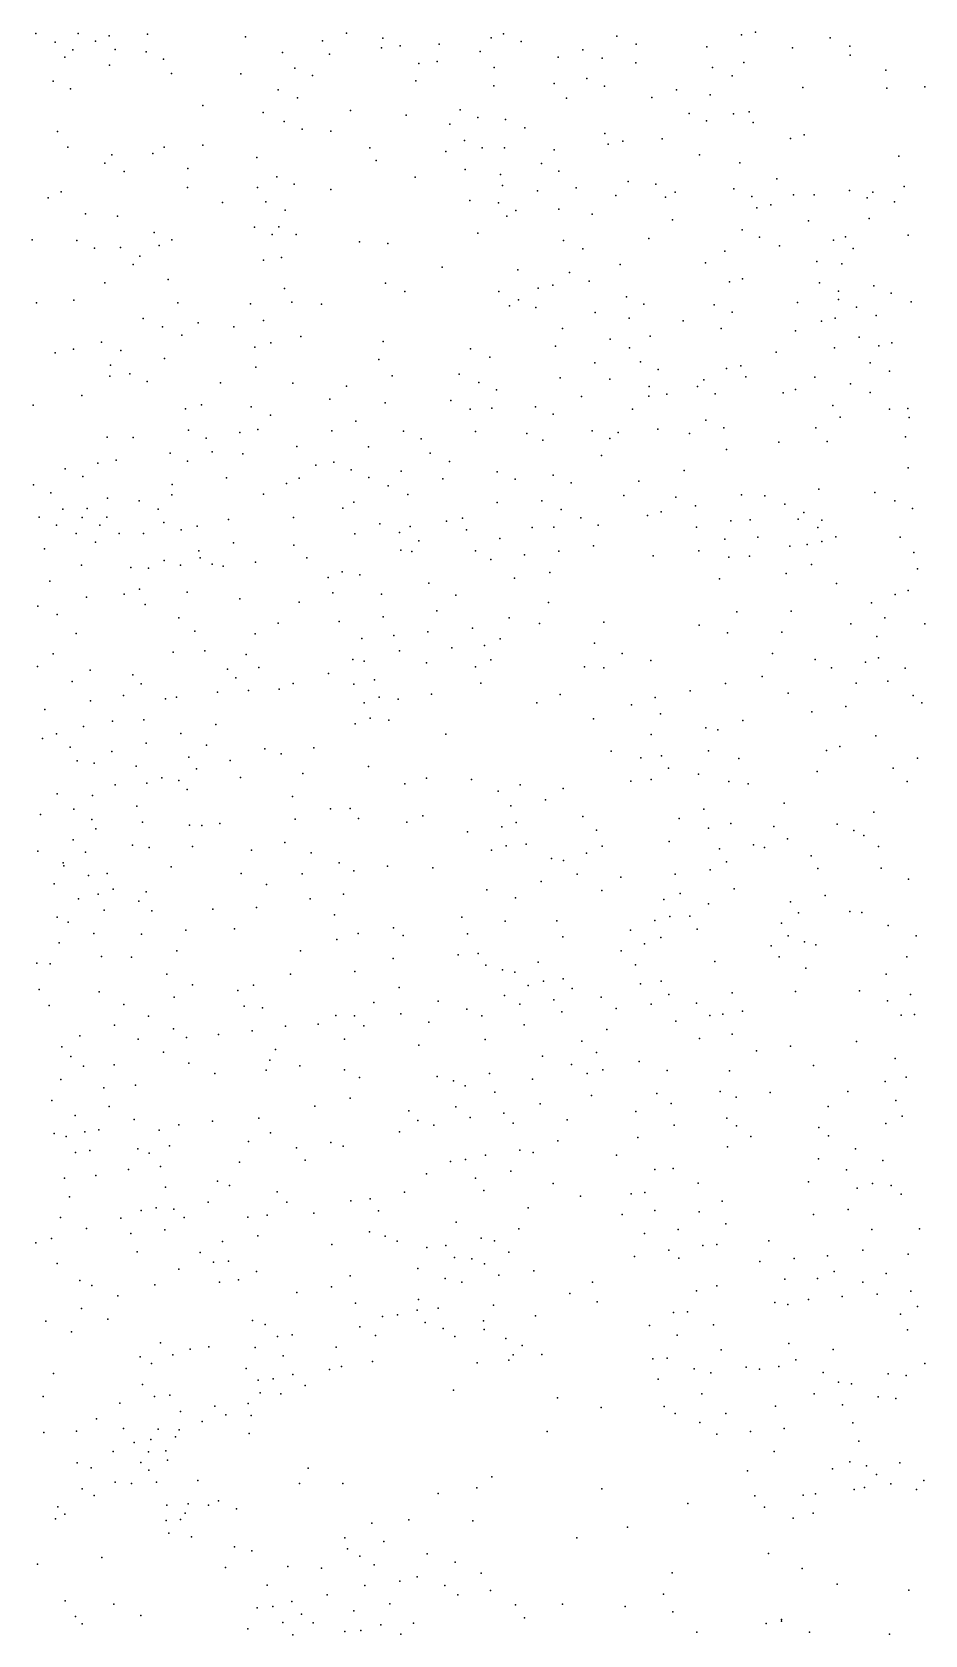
# Model space of a CAD drawing. Header units: inches. Extents: x 1412000 to 4237944, y 4931095 to 14792305.
# Drawn here: x 2823715.2 to 2823797.2, y 9862580.5 to 9862727.6 of the extents above; entities that cross this region are included whole.
import ezdxf

# ---------------------------------------------------------------- set-up
doc = ezdxf.new("R2010")
doc.units = ezdxf.units.IN
doc.header["$MEASUREMENT"] = 0

# ---------------------------------------------------------------- blocks, each defined once
blk = doc.blocks.new('SHORTSTLIDAR')
for p in [(1412164.44, 4931683.92), (1412168.33, 4931683.92), (1412171.17, 4931683.72), (1412174.68, 4931683.87), (1412183.69, 4931683.63), (1412192.95, 4931683.98), (1412196.28, 4931683.5), (1412206.23, 4931683.54), (1412207.36, 4931683.9), (1412217.75, 4931683.7), (1412229.2, 4931683.8), (1412230.5, 4931684.07), (1412237.35, 4931683.55), (1412166.22, 4931683.14), (1412167.83, 4931682.45), (1412169.92, 4931683.24), (1412171.72, 4931682.48), (1412174.57, 4931682.26), (1412187.08, 4931682.2), (1412190.74, 4931683.26), (1412191.38, 4931682.04), (1412196.16, 4931682.61), (1412197.88, 4931682.81), (1412201.47, 4931682.97), (1412205.21, 4931682.28), (1412208.99, 4931683.2), (1412214.64, 4931682.43), (1412219.54, 4931682.95), (1412226.03, 4931682.72), (1412233.89, 4931682.61), (1412239.15, 4931682.78), (1412239.19, 4931681.96), (1412167.09, 4931681.76), (1412171.2, 4931681.02), (1412176.16, 4931681.57), (1412188.21, 4931680.75), (1412199.59, 4931681.17), (1412201.28, 4931681.36), (1412206.5, 4931680.83), (1412212.39, 4931681.75), (1412216.42, 4931681.67), (1412219.51, 4931681.24), (1412226.54, 4931680.81), (1412229.43, 4931681.27), (1412242.46, 4931680.57), (1412166.03, 4931679.56), (1412167.63, 4931678.87), (1412176.89, 4931680.27), (1412183.25, 4931680.23), (1412189.83, 4931680.07), (1412199.3, 4931679.58), (1412206.47, 4931679.13), (1412212.02, 4931679.36), (1412215.01, 4931679.79), (1412216.64, 4931679.1), (1412228.35, 4931680.04), (1412234.84, 4931678.98), (1412242.54, 4931678.91), (1412246.04, 4931679.04), (1412186.67, 4931678.78), (1412188.44, 4931678.02), (1412213.14, 4931678), (1412220.98, 4931678.07), (1412223.25, 4931678.77), (1412226.34, 4931678.3), (1412179.76, 4931677.34), (1412185.3, 4931676.68), (1412193.31, 4931676.88), (1412198.43, 4931676.43), (1412203.39, 4931676.92), (1412204.99, 4931676.23), (1412207.55, 4931676.05), (1412224.39, 4931676.6), (1412228.47, 4931676.55), (1412229.92, 4931676.76), (1412166.42, 4931674.94), (1412187.24, 4931675.85), (1412188.87, 4931675.16), (1412191.51, 4931674.98), (1412202.44, 4931675.6), (1412209.32, 4931675.28), (1412216.67, 4931674.76), (1412225.99, 4931675.92), (1412230.26, 4931675.78), (1412234.95, 4931674.62), (1412167.37, 4931673.49), (1412176.22, 4931673.5), (1412179.76, 4931673.69), (1412195.08, 4931673.45), (1412202.08, 4931673.11), (1412203.79, 4931674.13), (1412205.4, 4931673.45), (1412207.44, 4931673.45), (1412212, 4931673.26), (1412216.96, 4931673.77), (1412218.3, 4931674.05), (1412221.92, 4931674.26), (1412233.69, 4931674.31), (1412170.78, 4931672.04), (1412171.41, 4931672.79), (1412175.17, 4931672.91), (1412178.38, 4931671.53), (1412184.71, 4931672.55), (1412195.67, 4931672.27), (1412210.84, 4931671.99), (1412225.36, 4931672.81), (1412229.04, 4931672.06), (1412243.63, 4931672.69), (1412172.55, 4931671.27), (1412186.55, 4931670.79), (1412188.15, 4931670.11), (1412199.24, 4931670.75), (1412203.84, 4931671.46), (1412207.09, 4931670.98), (1412212.45, 4931671.3), (1412218.81, 4931670.36), (1412221.34, 4931670.12), (1412232.46, 4931670.59), (1412165.58, 4931668.84), (1412166.77, 4931669.39), (1412178.35, 4931669.81), (1412184.78, 4931669.81), (1412191.5, 4931669.62), (1412204.27, 4931668.61), (1412207.26, 4931670), (1412210.49, 4931669.51), (1412214.03, 4931669.78), (1412217.67, 4931669.06), (1412222.22, 4931668.91), (1412223.12, 4931669.37), (1412228.51, 4931669.68), (1412230.14, 4931668.98), (1412233.97, 4931669.14), (1412235.86, 4931669.13), (1412239.12, 4931669.54), (1412240.73, 4931668.85), (1412241.26, 4931669.36), (1412244.12, 4931669.88), (1412168.99, 4931667.38), (1412171.92, 4931667.17), (1412181.57, 4931668.42), (1412185.55, 4931668.48), (1412187.33, 4931667.72), (1412206.89, 4931668.38), (1412207.66, 4931667.16), (1412208.49, 4931667.69), (1412212.45, 4931667.8), (1412215.49, 4931667.36), (1412230.62, 4931667.94), (1412231.91, 4931668.22), (1412243.26, 4931668.5), (1412175.31, 4931665.68), (1412184.51, 4931666.16), (1412186.73, 4931666.19), (1412222.88, 4931666.84), (1412229.26, 4931665.91), (1412235.35, 4931666.75), (1412240.92, 4931666.96), (1412164.09, 4931665), (1412168.21, 4931664.94), (1412169.81, 4931664.24), (1412172.2, 4931664.28), (1412175.77, 4931664.47), (1412176.92, 4931665), (1412186.12, 4931665.48), (1412188.34, 4931665.49), (1412194.14, 4931664.81), (1412196.74, 4931664.65), (1412205, 4931665.6), (1412212.88, 4931664.93), (1412214.65, 4931664.18), (1412220.7, 4931665.12), (1412230.86, 4931665.24), (1412232.69, 4931664.46), (1412237.65, 4931664.96), (1412238.76, 4931665.27), (1412239.46, 4931664.19), (1412244.5, 4931665.43), (1412173.38, 4931662.72), (1412173.97, 4931663.5), (1412185.34, 4931663.12), (1412187, 4931663.37), (1412218.08, 4931662.72), (1412225.91, 4931662.89), (1412227.67, 4931663.96), (1412236.11, 4931663.01), (1412238.41, 4931662.8), (1412176.59, 4931661.35), (1412201.73, 4931662.5), (1412208.68, 4931662.24), (1412213.41, 4931661.99), (1412215.22, 4931661.22), (1412229.31, 4931661.42), (1412170.78, 4931661.06), (1412187.26, 4931660.52), (1412196.52, 4931661.03), (1412198.3, 4931660.27), (1412206.93, 4931660.26), (1412210.55, 4931660.55), (1412211.9, 4931660.84), (1412218.64, 4931659.77), (1412228.1, 4931661.14), (1412236.35, 4931661.04), (1412238.12, 4931660.29), (1412241.35, 4931660.77), (1412242.95, 4931660.09), (1412164.49, 4931659.22), (1412167.91, 4931659.47), (1412177.46, 4931659.23), (1412184.15, 4931659.12), (1412187.92, 4931659.28), (1412190.65, 4931659.08), (1412207.92, 4931658.93), (1412208.73, 4931659.49), (1412210.32, 4931658.8), (1412215.76, 4931658.32), (1412220.25, 4931659.08), (1412226.7, 4931659.04), (1412228.34, 4931658.35), (1412234.34, 4931659.26), (1412238.11, 4931659.51), (1412239.76, 4931658.81), (1412244.77, 4931659.31), (1412174.29, 4931657.79), (1412176.07, 4931657.01), (1412179.34, 4931657.39), (1412182.62, 4931657), (1412185.34, 4931657.59), (1412212.77, 4931656.85), (1412218.9, 4931657.82), (1412223.85, 4931657.55), (1412227.35, 4931656.86), (1412236.55, 4931657.52), (1412237.79, 4931657.8), (1412241.55, 4931658.05), (1412170.45, 4931655.6), (1412177.84, 4931656.24), (1412186.02, 4931655.53), (1412188.75, 4931656.14), (1412196.33, 4931655.68), (1412217.14, 4931655.87), (1412220.81, 4931656.17), (1412234.16, 4931656.65), (1412239.99, 4931656.07), (1412243.01, 4931655.53), (1412166.22, 4931654.63), (1412167.89, 4931654.95), (1412172.23, 4931654.83), (1412176.24, 4931654.12), (1412184.53, 4931655.16), (1412195.92, 4931654.01), (1412204.32, 4931654.99), (1412206.1, 4931654.23), (1412212.12, 4931655.25), (1412218.93, 4931655.09), (1412232.4, 4931654.69), (1412237.74, 4931655.1), (1412241.81, 4931655.28), (1412171.22, 4931652.48), (1412171.28, 4931653.49), (1412173.06, 4931652.7), (1412184.62, 4931653.31), (1412197.14, 4931652.53), (1412203.3, 4931652.68), (1412215.73, 4931653.7), (1412219.94, 4931653.79), (1412221.57, 4931653.09), (1412227.82, 4931653.19), (1412229.14, 4931653.43), (1412229.61, 4931652.41), (1412235.94, 4931652.39), (1412241.01, 4931653.71), (1412242.79, 4931652.95), (1412174.67, 4931652.01), (1412181.4, 4931651.87), (1412188.01, 4931651.84), (1412192.94, 4931651.57), (1412205.1, 4931651.91), (1412206.72, 4931651.22), (1412212.57, 4931652.33), (1412217.13, 4931652.21), (1412220.73, 4931651.53), (1412225.16, 4931651.55), (1412225.76, 4931652.16), (1412233.02, 4931650.96), (1412234.17, 4931651.26), (1412239.22, 4931651.77), (1412241.02, 4931650.98), (1412164.19, 4931649.82), (1412168.66, 4931650.7), (1412178.17, 4931649.48), (1412179.65, 4931649.85), (1412184.2, 4931649.68), (1412191.41, 4931650.37), (1412196.51, 4931650.03), (1412202.54, 4931650.24), (1412204.31, 4931649.45), (1412206.3, 4931649.54), (1412210.29, 4931649.68), (1412214.53, 4931650.63), (1412219.21, 4931649.47), (1412220.71, 4931650.66), (1412222.36, 4931650.83), (1412226.8, 4931650.86), (1412237.59, 4931649.79), (1412242.79, 4931649.47), (1412244.46, 4931649.51), (1412185.99, 4931648.91), (1412193.82, 4931648.35), (1412211.93, 4931648.99), (1412225.94, 4931648.45), (1412238.25, 4931648.72), (1412244.59, 4931648.7), (1412170.97, 4931646.9), (1412173.37, 4931646.87), (1412178.44, 4931647.52), (1412180.06, 4931646.81), (1412183.16, 4931647.33), (1412184.81, 4931647.6), (1412191.59, 4931647.47), (1412198.19, 4931647.44), (1412199.81, 4931646.74), (1412204.79, 4931647.4), (1412209.51, 4931647.23), (1412210.97, 4931646.62), (1412215.5, 4931647.46), (1412217.12, 4931646.77), (1412217.87, 4931647.32), (1412221.54, 4931647.63), (1412224.42, 4931647.22), (1412227.58, 4931647.75), (1412236.02, 4931647.74), (1412244.26, 4931646.93), (1412176.77, 4931645.41), (1412180.62, 4931645.55), (1412183.44, 4931645.35), (1412188.4, 4931646.04), (1412194.96, 4931646), (1412200.64, 4931645.43), (1412216.34, 4931645.2), (1412227.84, 4931645.76), (1412232.62, 4931646.42), (1412237.07, 4931646.48), (1412167.14, 4931643.99), (1412170.14, 4931644.51), (1412171.8, 4931644.79), (1412178.37, 4931644.7), (1412190.14, 4931644.32), (1412191.79, 4931644.59), (1412193.38, 4931643.88), (1412197.98, 4931643.76), (1412202.41, 4931644.65), (1412206.78, 4931643.71), (1412223.95, 4931643.84), (1412244.49, 4931644.08), (1412164.21, 4931642.5), (1412168.75, 4931643.28), (1412176.96, 4931642.53), (1412181.93, 4931643.16), (1412187.43, 4931642.62), (1412188.61, 4931643.11), (1412195, 4931643.18), (1412196.79, 4931642.41), (1412201.78, 4931643.05), (1412208.42, 4931643.02), (1412211.93, 4931643.41), (1412213.56, 4931642.71), (1412219.78, 4931642.84), (1412236.3, 4931642.11), (1412165.8, 4931641.79), (1412171, 4931641.3), (1412173.92, 4931641.05), (1412176.92, 4931641.58), (1412185.32, 4931641.67), (1412193.61, 4931640.92), (1412198.58, 4931641.63), (1412206.78, 4931640.89), (1412210.87, 4931641.03), (1412218.41, 4931641.52), (1412223.18, 4931641.38), (1412229.19, 4931641.6), (1412231.35, 4931641.51), (1412233.17, 4931640.74), (1412241.45, 4931641.82), (1412243.28, 4931641.03), (1412164.74, 4931639.53), (1412166.92, 4931640.29), (1412168.68, 4931639.51), (1412169.16, 4931640.33), (1412170.96, 4931639.53), (1412175.68, 4931640.27), (1412182.11, 4931639.34), (1412188.1, 4931639.5), (1412192.61, 4931640.37), (1412202.13, 4931639.17), (1412203.59, 4931639.46), (1412212.65, 4931640.26), (1412214.46, 4931639.48), (1412220.57, 4931639.7), (1412221.82, 4931640.04), (1412224.97, 4931640.6), (1412228.22, 4931639.21), (1412230, 4931639.3), (1412234.41, 4931639.36), (1412234.94, 4931639.96), (1412236.58, 4931639.26), (1412244.89, 4931640.34), (1412166.34, 4931638.82), (1412168.13, 4931638.04), (1412170.3, 4931638.82), (1412172.08, 4931638.06), (1412174.33, 4931638.06), (1412176.19, 4931639.06), (1412177.79, 4931638.37), (1412179.24, 4931638.72), (1412193.72, 4931638.03), (1412196, 4931638.92), (1412197.8, 4931638.14), (1412198.8, 4931638.68), (1412203.95, 4931638.39), (1412209.99, 4931638.59), (1412211.99, 4931638.64), (1412216.06, 4931638.8), (1412225.07, 4931638.63), (1412230.69, 4931637.7), (1412236.21, 4931638.59), (1412237.87, 4931637.74), (1412243.77, 4931637.71), (1412165.24, 4931636.63), (1412169.9, 4931637.25), (1412179.4, 4931636.44), (1412182.57, 4931637.19), (1412188.12, 4931636.99), (1412197.93, 4931636.51), (1412198.94, 4931636.4), (1412199.59, 4931637.37), (1412204.78, 4931636.47), (1412207.03, 4931637.58), (1412212.45, 4931636.41), (1412215.62, 4931636.91), (1412225.28, 4931636.45), (1412227.67, 4931637.53), (1412233.63, 4931636.89), (1412235.23, 4931637.05), (1412236.58, 4931637.32), (1412245.01, 4931636.3), (1412168.63, 4931635.14), (1412173.15, 4931634.92), (1412174.78, 4931634.86), (1412176.23, 4931635.58), (1412177.73, 4931635.13), (1412179.52, 4931635.8), (1412180.61, 4931635.24), (1412181.64, 4931635.06), (1412184.59, 4931635.42), (1412189.3, 4931635.8), (1412206.19, 4931635.67), (1412209.3, 4931636.09), (1412221.09, 4931636), (1412228.03, 4931635.86), (1412229.94, 4931635.97), (1412235.64, 4931635.19), (1412245.35, 4931634.79), (1412165.71, 4931633.67), (1412191.26, 4931634), (1412192.55, 4931634.52), (1412194.16, 4931634.25), (1412200.52, 4931633.49), (1412208.36, 4931633.95), (1412211.61, 4931634.47), (1412227.19, 4931633.9), (1412233.3, 4931634.37), (1412237.92, 4931633.46), (1412169.1, 4931632.2), (1412172.53, 4931632.49), (1412173.94, 4931632.95), (1412178.34, 4931632.67), (1412183.15, 4931632.05), (1412191.7, 4931632.6), (1412196.15, 4931632.47), (1412203, 4931632.4), (1412243.31, 4931632.45), (1412244.51, 4931632.82), (1412164.63, 4931631.39), (1412166.4, 4931630.61), (1412174.46, 4931631.52), (1412177.55, 4931630.32), (1412188.6, 4931631.75), (1412196.33, 4931630.4), (1412201.25, 4931630.95), (1412211.5, 4931631.7), (1412228.77, 4931630.85), (1412233.76, 4931630.91), (1412241.15, 4931631.69), (1412168.14, 4931628.88), (1412179.03, 4931629.08), (1412184.57, 4931628.85), (1412186.68, 4931629.81), (1412192.29, 4931629.98), (1412200.41, 4931629.02), (1412204.53, 4931629.37), (1412207.89, 4931630.31), (1412210.66, 4931629.78), (1412216.56, 4931629.9), (1412225.31, 4931629.64), (1412227.93, 4931628.94), (1412232.9, 4931628.98), (1412239.24, 4931629.77), (1412242.37, 4931630.3), (1412246.02, 4931629.76), (1412194.36, 4931628.41), (1412197.31, 4931628.69), (1412202.62, 4931627.55), (1412205.63, 4931627.77), (1412207.05, 4931628.37), (1412215.72, 4931627.97), (1412241.61, 4931628.6), (1412166.04, 4931627.01), (1412177.05, 4931627.14), (1412179.96, 4931627.29), (1412183.74, 4931626.94), (1412193.52, 4931626.47), (1412194.56, 4931626.33), (1412197.81, 4931627.29), (1412200.29, 4931626.19), (1412206.21, 4931626.44), (1412218.25, 4931627.03), (1412220.89, 4931626.39), (1412232.06, 4931627.04), (1412235.97, 4931626.49), (1412240.58, 4931626.23), (1412241.79, 4931626.63), (1412164.59, 4931625.85), (1412167.78, 4931624.45), (1412169.43, 4931625.51), (1412173.33, 4931625.09), (1412182.04, 4931625.61), (1412182.8, 4931624.79), (1412184.9, 4931625.75), (1412191.3, 4931625.19), (1412195.52, 4931624.62), (1412204.79, 4931625.82), (1412214.78, 4931625.82), (1412216.57, 4931625.72), (1412231.11, 4931624.93), (1412237.45, 4931625.72), (1412242.64, 4931624.5), (1412244.24, 4931625.69), (1412172.48, 4931623.18), (1412174.1, 4931624.24), (1412177.34, 4931623.02), (1412181.1, 4931623.49), (1412183.96, 4931623.63), (1412186.76, 4931623.76), (1412188.07, 4931624.27), (1412193.62, 4931624.21), (1412195.95, 4931623.01), (1412200.74, 4931623.29), (1412205.28, 4931624.32), (1412212.55, 4931623.28), (1412221.27, 4931623), (1412224.48, 4931623.6), (1412227.73, 4931624.27), (1412233.48, 4931623.39), (1412239.73, 4931624.31), (1412244.96, 4931623.19), (1412165.26, 4931621.89), (1412169.45, 4931622.68), (1412176.34, 4931622.87), (1412194.58, 4931622.5), (1412197.68, 4931622.84), (1412210.43, 4931622.51), (1412219.11, 4931622.32), (1412221.76, 4931621.51), (1412235.66, 4931621.67), (1412238.79, 4931622.16), (1412245.75, 4931622.52), (1412168.82, 4931620.34), (1412171.46, 4931620.82), (1412174.34, 4931620.94), (1412180.95, 4931620.53), (1412193.74, 4931620.58), (1412195.11, 4931621.09), (1412196.84, 4931620.9), (1412215.63, 4931621.03), (1412225.94, 4931620.2), (1412227.03, 4931620.03), (1412229.33, 4931620.88), (1412165.04, 4931619.23), (1412166.32, 4931619.65), (1412174.57, 4931618.81), (1412177.76, 4931619.68), (1412180.1, 4931618.61), (1412202.07, 4931619.64), (1412220.92, 4931619.6), (1412241.53, 4931619.48), (1412167.58, 4931618.44), (1412168.24, 4931617.19), (1412171.4, 4931618.04), (1412178.48, 4931617.51), (1412182.27, 4931617.22), (1412185.47, 4931618.28), (1412186.95, 4931617.83), (1412189.96, 4931618.37), (1412217.25, 4931618.06), (1412219.98, 4931617.46), (1412221.85, 4931617.63), (1412226.19, 4931618.1), (1412228.97, 4931617.41), (1412237, 4931618.12), (1412238.23, 4931618.49), (1412245.35, 4931617.43), (1412169.78, 4931616.97), (1412173.64, 4931616.68), (1412175.99, 4931615.61), (1412179.18, 4931616.46), (1412183.21, 4931615.66), (1412188.93, 4931616.02), (1412194.96, 4931616.66), (1412222.51, 4931616.52), (1412225.25, 4931615.97), (1412236.16, 4931616.2), (1412243.12, 4931616.52), (1412166.41, 4931614.16), (1412171.72, 4931614.98), (1412174.64, 4931615.14), (1412177.55, 4931615.38), (1412178.33, 4931614.55), (1412198.29, 4931615.08), (1412200.28, 4931615.6), (1412204.41, 4931615.46), (1412206.88, 4931614.4), (1412208.89, 4931614.97), (1412212.83, 4931614.63), (1412219.05, 4931615.32), (1412220.9, 4931615.48), (1412228.04, 4931615.27), (1412229.82, 4931615.08), (1412244.41, 4931615.3), (1412167.91, 4931612.74), (1412169.63, 4931613.99), (1412173.7, 4931613.02), (1412188, 4931613.91), (1412191.48, 4931612.78), (1412193.28, 4931612.81), (1412208.04, 4931613.05), (1412211.21, 4931613.59), (1412225.75, 4931612.76), (1412233.11, 4931613.29), (1412164.88, 4931612.26), (1412169.57, 4931611.8), (1412174.23, 4931611.56), (1412178.54, 4931611.27), (1412179.67, 4931611.24), (1412181.34, 4931611.42), (1412188.23, 4931611.82), (1412194.04, 4931611.89), (1412198.5, 4931611.55), (1412199.96, 4931612.14), (1412208.52, 4931611.52), (1412214.63, 4931612.07), (1412223.48, 4931611.9), (1412228.22, 4931611.43), (1412237.98, 4931611.36), (1412241.35, 4931612.46), (1412167.87, 4931609.94), (1412169.95, 4931610.93), (1412204.07, 4931610.68), (1412207.2, 4931611.12), (1412215.91, 4931610.83), (1412222.55, 4931609.79), (1412226.17, 4931611), (1412232.17, 4931611.16), (1412233.43, 4931610.01), (1412239.5, 4931610.8), (1412240.42, 4931610.32), (1412164.62, 4931608.89), (1412169.01, 4931608.81), (1412173.3, 4931609.45), (1412174.84, 4931609.22), (1412178.83, 4931609.32), (1412184.22, 4931608.98), (1412187.29, 4931609.68), (1412189.71, 4931608.74), (1412206.26, 4931608.99), (1412207.6, 4931609.39), (1412209.43, 4931609.52), (1412214.97, 4931608.71), (1412216.43, 4931609.35), (1412227.19, 4931609.11), (1412230.3, 4931609.48), (1412231.33, 4931609.22), (1412235.59, 4931608.47), (1412241.78, 4931609.32), (1412166.94, 4931607.83), (1412167.01, 4931607.54), (1412170.99, 4931606.84), (1412176.85, 4931607.44), (1412183.29, 4931606.85), (1412188.87, 4931606.8), (1412192.27, 4931607.83), (1412193.62, 4931607.08), (1412196.72, 4931607.5), (1412200.87, 4931607.36), (1412211.76, 4931608.23), (1412212.86, 4931608.03), (1412214.13, 4931606.78), (1412223.12, 4931606.78), (1412226.33, 4931607.18), (1412227.84, 4931607.92), (1412236.2, 4931607.31), (1412242.03, 4931607.32), (1412166.11, 4931605.89), (1412169.28, 4931606.66), (1412171.53, 4931605.4), (1412185.62, 4931605.84), (1412205.83, 4931605.33), (1412210.82, 4931606.1), (1412218.13, 4931606.5), (1412228.52, 4931605.43), (1412244.52, 4931606.32), (1412168.35, 4931604.52), (1412170.15, 4931604.93), (1412173.88, 4931604.3), (1412174.57, 4931605.15), (1412189.63, 4931604.51), (1412192.69, 4931604.95), (1412208.46, 4931604.62), (1412216.39, 4931605.27), (1412222.09, 4931604.44), (1412223.56, 4931605.02), (1412226.16, 4931604.06), (1412233.71, 4931604.23), (1412236.87, 4931604.82), (1412166.4, 4931602.84), (1412167.42, 4931602.39), (1412170.7, 4931603.47), (1412175.08, 4931603.4), (1412180.69, 4931603.58), (1412184.69, 4931603.71), (1412191.84, 4931603.04), (1412203.55, 4931602.83), (1412207.52, 4931602.48), (1412212.24, 4931602.51), (1412221.25, 4931602.54), (1412222.63, 4931602.89), (1412224.46, 4931602.93), (1412234.43, 4931603.24), (1412239.15, 4931603.34), (1412240.25, 4931603.25), (1412169.77, 4931601.34), (1412174.14, 4931601.28), (1412178.21, 4931601.63), (1412182.67, 4931601.77), (1412194.01, 4931601.34), (1412197.25, 4931601.85), (1412198.16, 4931601.15), (1412204.05, 4931601.3), (1412212.8, 4931601.04), (1412219.01, 4931601.65), (1412221.79, 4931600.96), (1412225.13, 4931601.72), (1412232.87, 4931602.29), (1412233.49, 4931601.11), (1412242.65, 4931602.06), (1412245.22, 4931601.12), (1412166.59, 4931600.48), (1412177.37, 4931599.73), (1412188.74, 4931599.75), (1412192.05, 4931600.77), (1412205.03, 4931599.51), (1412218.16, 4931599.75), (1412220.31, 4931600.4), (1412231.93, 4931600.19), (1412235, 4931600.57), (1412236.02, 4931600.28), (1412164.53, 4931598.6), (1412165.75, 4931598.55), (1412170.45, 4931599.21), (1412173.22, 4931599.15), (1412197.24, 4931599.05), (1412203.21, 4931599.37), (1412205.75, 4931598.44), (1412207.26, 4931598.01), (1412210.55, 4931598.69), (1412219.47, 4931598.47), (1412226.75, 4931598.78), (1412232.66, 4931599.18), (1412235.1, 4931598.15), (1412244.38, 4931599.19), (1412176.45, 4931597.59), (1412178.82, 4931596.61), (1412184.41, 4931596.58), (1412187.82, 4931597.61), (1412193.72, 4931597.86), (1412208.39, 4931597.8), (1412209.62, 4931596.57), (1412211.03, 4931596.97), (1412212.83, 4931597.17), (1412219.92, 4931596.71), (1412221.84, 4931596.97), (1412242.49, 4931597.59), (1412164.73, 4931596.21), (1412170.26, 4931595.99), (1412177.14, 4931595.49), (1412182.98, 4931596.09), (1412197.79, 4931596.39), (1412201.35, 4931595.12), (1412207.46, 4931595.65), (1412211.99, 4931595.26), (1412213.65, 4931596.29), (1412216.31, 4931595.48), (1412222.53, 4931595.74), (1412228.34, 4931595.88), (1412234.16, 4931596.01), (1412240.04, 4931596.07), (1412242.61, 4931595.14), (1412244.7, 4931595.75), (1412165.67, 4931594.72), (1412172.51, 4931594.83), (1412174.77, 4931593.76), (1412183.57, 4931594.67), (1412185.23, 4931594.51), (1412191.96, 4931593.81), (1412193.7, 4931593.79), (1412195.47, 4931594.99), (1412197.93, 4931593.96), (1412203.98, 4931594.38), (1412205.38, 4931593.77), (1412208.87, 4931594.86), (1412212.72, 4931594.14), (1412217.69, 4931594.45), (1412220.9, 4931594.86), (1412225.08, 4931594.95), (1412226.3, 4931593.81), (1412227.5, 4931593.94), (1412229.3, 4931594.22), (1412243.86, 4931593.85), (1412245.08, 4931593.91), (1412171.67, 4931592.92), (1412177.06, 4931592.58), (1412184.3, 4931592.39), (1412187.35, 4931592.84), (1412190.36, 4931593.02), (1412194.54, 4931592.87), (1412200.52, 4931593.19), (1412209.26, 4931592.94), (1412216.83, 4931592.51), (1412223.17, 4931593.29), (1412228.36, 4931592.09), (1412166.82, 4931590.92), (1412168.49, 4931591.94), (1412173.84, 4931591.64), (1412178.27, 4931591.78), (1412181.2, 4931592.06), (1412186.42, 4931590.7), (1412192.76, 4931591.64), (1412199.59, 4931591.08), (1412205.69, 4931591.6), (1412214.54, 4931591.45), (1412225.36, 4931591.7), (1412233.71, 4931590.98), (1412239.77, 4931591.42), (1412167.66, 4931590.05), (1412168.82, 4931589.16), (1412171.63, 4931589.27), (1412176.14, 4931590.44), (1412178.47, 4931589.44), (1412185.92, 4931589.71), (1412188.68, 4931589.2), (1412210.95, 4931590.09), (1412213.6, 4931589.32), (1412215.9, 4931590.4), (1412219.82, 4931589.58), (1412230.58, 4931590.57), (1412235.82, 4931589.21), (1412243.31, 4931589.86), (1412166.73, 4931587.92), (1412180.88, 4931588.5), (1412185.58, 4931588.79), (1412192.77, 4931588.82), (1412194.14, 4931588.12), (1412201.28, 4931588.2), (1412202.76, 4931587.82), (1412206.06, 4931588.48), (1412210.02, 4931587.96), (1412215.05, 4931588.49), (1412216.48, 4931588.83), (1412222.38, 4931588.77), (1412228.09, 4931588.74), (1412242.38, 4931587.75), (1412244.31, 4931588.16), (1412170.69, 4931587.18), (1412173.59, 4931587.42), (1412193.29, 4931586.21), (1412203.83, 4931587.36), (1412206.56, 4931586.76), (1412215.45, 4931586.48), (1412221.44, 4931586.65), (1412227.24, 4931586.83), (1412228.71, 4931586.31), (1412231.84, 4931586.73), (1412238.97, 4931586.82), (1412165.9, 4931586.01), (1412171.16, 4931585.47), (1412190.05, 4931585.48), (1412198.66, 4931585.05), (1412202.99, 4931585.44), (1412207.4, 4931584.84), (1412210.74, 4931585.71), (1412219.51, 4931585), (1412222.74, 4931585.73), (1412237.15, 4931585.46), (1412243.38, 4931586), (1412168.06, 4931584.62), (1412170.23, 4931583.33), (1412173.45, 4931584.25), (1412175.77, 4931583.29), (1412177.56, 4931583.76), (1412180.66, 4931584.11), (1412184.89, 4931584.39), (1412199.51, 4931584.17), (1412200.98, 4931583.75), (1412204.29, 4931584.45), (1412208.25, 4931583.93), (1412213.19, 4931584.23), (1412223.03, 4931583.73), (1412227.87, 4931584.38), (1412228.76, 4931583.68), (1412236.3, 4931583.54), (1412242.44, 4931583.89), (1412243.95, 4931584.58), (1412166.12, 4931582.99), (1412167.22, 4931582.7), (1412168.92, 4931583.13), (1412176.72, 4931581.85), (1412183.97, 4931582.25), (1412185.97, 4931583.03), (1412191.52, 4931582.16), (1412192.64, 4931581.82), (1412197.82, 4931583.13), (1412212.35, 4931582.3), (1412219.68, 4931582.61), (1412230.06, 4931582.69), (1412237.2, 4931582.78), (1412168.08, 4931581.23), (1412169.39, 4931581.42), (1412173.8, 4931581.57), (1412174.85, 4931581.16), (1412183.13, 4931580.35), (1412188.36, 4931581.66), (1412189.15, 4931580.52), (1412202.51, 4931580.4), (1412203.86, 4931580.6), (1412205.72, 4931581), (1412208.86, 4931581.45), (1412210.07, 4931581.23), (1412217.73, 4931580.98), (1412227.92, 4931581.75), (1412236.27, 4931580.65), (1412239.68, 4931581.57), (1412242.18, 4931580.51), (1412167.06, 4931578.88), (1412169.95, 4931579.12), (1412172.95, 4931579.67), (1412175.88, 4931579.95), (1412200.29, 4931579.28), (1412204.79, 4931578.88), (1412208.02, 4931579.53), (1412221.26, 4931579.67), (1412222.94, 4931579.76), (1412238.84, 4931579.65), (1412176.34, 4931578.06), (1412181.1, 4931578.6), (1412182.21, 4931578.22), (1412186.58, 4931577.62), (1412198.27, 4931577.6), (1412205.55, 4931577.76), (1412211.91, 4931578.4), (1412219.08, 4931577.43), (1412220.33, 4931577.56), (1412225.24, 4931578.43), (1412235.35, 4931578.53), (1412239.82, 4931577.95), (1412241.24, 4931578.39), (1412242.94, 4931578.2), (1412243.86, 4931577.42), (1412167.53, 4931577.18), (1412174.11, 4931575.91), (1412175.49, 4931576.16), (1412177.11, 4931576.04), (1412180.25, 4931576.69), (1412187.48, 4931576.69), (1412193.36, 4931576.81), (1412195.11, 4931576.99), (1412209.63, 4931576.15), (1412214.42, 4931577.23), (1412221.25, 4931575.92), (1412227.44, 4931576.76), (1412238.98, 4931576.01), (1412166.71, 4931575.26), (1412172.25, 4931575.21), (1412178.06, 4931575.26), (1412183.88, 4931575.3), (1412185.66, 4931575.49), (1412189.95, 4931575.66), (1412195.89, 4931575.87), (1412203.01, 4931574.85), (1412218.24, 4931575.53), (1412225.32, 4931575.78), (1412227.77, 4931574.7), (1412235.81, 4931575.55), (1412165.87, 4931573.35), (1412169.08, 4931574.27), (1412173.17, 4931573.8), (1412176.27, 4931574.13), (1412181.58, 4931573.06), (1412184.81, 4931573.59), (1412195.05, 4931573.96), (1412196.49, 4931573.57), (1412197.61, 4931573.1), (1412205.3, 4931573.37), (1412206.54, 4931573.13), (1412208.78, 4931574.23), (1412220.31, 4931573.81), (1412223.38, 4931574.18), (1412231.72, 4931573.12), (1412241.17, 4931574.16), (1412245.53, 4931574.24), (1412164.44, 4931572.94), (1412173.73, 4931572.11), (1412179.51, 4931572.05), (1412191.59, 4931572.78), (1412200.33, 4931572.51), (1412202.07, 4931572.71), (1412202.87, 4931571.59), (1412207.85, 4931572.1), (1412219.38, 4931571.68), (1412222.53, 4931572.28), (1412223.46, 4931571.53), (1412225.66, 4931572.7), (1412226.93, 4931572.8), (1412234.03, 4931571.51), (1412237.11, 4931571.76), (1412240.33, 4931572.26), (1412244.51, 4931571.91), (1412166.41, 4931571.06), (1412177.55, 4931570.53), (1412180.74, 4931571.16), (1412182.12, 4931571.25), (1412184.7, 4931570.31), (1412199.5, 4931570.6), (1412204.46, 4931571.47), (1412205.61, 4931571.01), (1412210.13, 4931570.39), (1412230.88, 4931571.22), (1412237.71, 4931570.3), (1412242.49, 4931570.14), (1412168.48, 4931569.48), (1412169.57, 4931569.03), (1412175.37, 4931569.1), (1412181.29, 4931569.35), (1412183.04, 4931569.56), (1412191.56, 4931568.91), (1412193.29, 4931569.91), (1412202.02, 4931569.68), (1412203.53, 4931569.34), (1412206.92, 4931569.99), (1412215.53, 4931569.35), (1412226.94, 4931569.01), (1412233.19, 4931569.61), (1412236.18, 4931569.66), (1412240.33, 4931569.32), (1412171.97, 4931568.07), (1412188.4, 4931568.38), (1412193.78, 4931567.42), (1412199.55, 4931567.74), (1412206.45, 4931567.22), (1412213.46, 4931568.3), (1412215.96, 4931567.54), (1412225.07, 4931568.53), (1412232.26, 4931567.48), (1412233.46, 4931567.3), (1412235.34, 4931567.73), (1412238.45, 4931568.01), (1412241.65, 4931568.24), (1412244.74, 4931568.52), (1412245.36, 4931567.1), (1412165.37, 4931565.77), (1412168.64, 4931566.91), (1412171.04, 4931565.95), (1412184.33, 4931565.82), (1412196.25, 4931566.17), (1412197.64, 4931566.34), (1412199.45, 4931566.76), (1412200.17, 4931565.64), (1412201.35, 4931566.96), (1412205.52, 4931565.79), (1412210.31, 4931566.24), (1412222.95, 4931566.54), (1412224.24, 4931566.62), (1412243.81, 4931566.41), (1412167.71, 4931564.79), (1412185.49, 4931565.45), (1412186.63, 4931564.34), (1412187.97, 4931564.49), (1412194.17, 4931565.24), (1412195.6, 4931564.43), (1412201.81, 4931565.07), (1412202.9, 4931564.36), (1412205.59, 4931565), (1412207.58, 4931564.16), (1412220.77, 4931565.36), (1412223.31, 4931564.48), (1412226.64, 4931565.42), (1412244.43, 4931564.97), (1412175.89, 4931563.77), (1412177, 4931562.68), (1412178.6, 4931563.2), (1412180.33, 4931563.41), (1412184.56, 4931563.33), (1412192.01, 4931563.38), (1412208.26, 4931562.66), (1412209.06, 4931563.51), (1412210.87, 4931562.7), (1412227.33, 4931563.12), (1412233.56, 4931563.7), (1412237.63, 4931563.15), (1412174.01, 4931562.47), (1412175.06, 4931561.86), (1412183.73, 4931561.41), (1412187.14, 4931562.57), (1412191.39, 4931561.32), (1412192.49, 4931561.59), (1412195.34, 4931562.05), (1412204.93, 4931561.93), (1412207.86, 4931562.19), (1412221.08, 4931562.3), (1412222.38, 4931562.37), (1412224.87, 4931561.38), (1412229.64, 4931561.53), (1412230.85, 4931561.35), (1412232.63, 4931561.58), (1412234.18, 4931562.22), (1412246.04, 4931561.88), (1412166.05, 4931560.96), (1412174.23, 4931559.94), (1412184.84, 4931560.33), (1412186.21, 4931560.45), (1412188.01, 4931560.85), (1412189.15, 4931559.85), (1412221.55, 4931560.44), (1412226.39, 4931561.02), (1412236.71, 4931561.04), (1412238.11, 4931560.16), (1412239.31, 4931560), (1412242.67, 4931560.92), (1412244.32, 4931560.76), (1412165.12, 4931558.84), (1412175.33, 4931558.84), (1412176.74, 4931558.95), (1412185.03, 4931559.18), (1412186.93, 4931559.09), (1412202.77, 4931559.42), (1412212.32, 4931558.72), (1412225.55, 4931559.1), (1412235.87, 4931559.1), (1412241.74, 4931558.8), (1412243.38, 4931558.65), (1412169.99, 4931556.79), (1412172.15, 4931558.22), (1412177.72, 4931557.47), (1412180.88, 4931557.96), (1412181.87, 4931557.16), (1412183.92, 4931558.21), (1412184.21, 4931557.11), (1412216.32, 4931557.82), (1412222.1, 4931557.91), (1412223.12, 4931557.28), (1412227.77, 4931557.29), (1412232.33, 4931557.96), (1412238.48, 4931558.07), (1412165.16, 4931555.54), (1412168.16, 4931555.66), (1412172.47, 4931555.91), (1412175.65, 4931555.84), (1412177.58, 4931555.79), (1412179.7, 4931556.55), (1412184.03, 4931555.46), (1412211.38, 4931555.64), (1412225.37, 4931556.47), (1412226.94, 4931555.38), (1412230.02, 4931555.64), (1412233.13, 4931555.89), (1412239.42, 4931556.42), (1412173.46, 4931554.61), (1412174.98, 4931554.91), (1412176.37, 4931553.86), (1412177.26, 4931555.15), (1412239.97, 4931554.74), (1412168.23, 4931552.75), (1412171.54, 4931553.79), (1412174.06, 4931552.78), (1412174.77, 4931553.77), (1412176.53, 4931553.01), (1412232.2, 4931553.78), (1412239.14, 4931552.83), (1412240.67, 4931552.49), (1412243.75, 4931552.74), (1412169.53, 4931552.3), (1412171.72, 4931550.97), (1412174.82, 4931552.08), (1412175.5, 4931550.98), (1412179.31, 4931551.14), (1412189.42, 4931552.26), (1412206.3, 4931551.46), (1412229.74, 4931552.02), (1412237.56, 4931552.19), (1412241.59, 4931551.67), (1412245.94, 4931551.13), (1412168.7, 4931550.38), (1412169.79, 4931549.75), (1412173.22, 4931550.86), (1412188.64, 4931550.86), (1412192.62, 4931550.86), (1412201.37, 4931549.93), (1412204.91, 4931550.45), (1412216.39, 4931550.36), (1412230.43, 4931549.74), (1412234.87, 4931549.78), (1412235.99, 4931549.91), (1412239.54, 4931550.3), (1412240.49, 4931550.5), (1412242.9, 4931550.84), (1412245.27, 4931550.32), (1412166.47, 4931548.72), (1412167.1, 4931548.05), (1412176.45, 4931548.88), (1412178.14, 4931548.13), (1412178.41, 4931549), (1412180.3, 4931548.87), (1412181.19, 4931549.26), (1412182.86, 4931548.52), (1412224.28, 4931549.03), (1412231.33, 4931548.69), (1412235.79, 4931548.13), (1412166.23, 4931547.61), (1412176.39, 4931547.46), (1412177.72, 4931547.54), (1412195.29, 4931547.23), (1412198.67, 4931547.51), (1412204.56, 4931547.43), (1412218.74, 4931546.85), (1412233.94, 4931547.66), (1412176.63, 4931546.3), (1412178.71, 4931545.96), (1412182.67, 4931545.05), (1412192.81, 4931545.88), (1412196.39, 4931545.52), (1412214.08, 4931545.88), (1412170.48, 4931544.05), (1412184.26, 4931544.67), (1412193.03, 4931544.87), (1412194.16, 4931544.18), (1412200.34, 4931544.41), (1412202.91, 4931543.63), (1412231.69, 4931544.44), (1412164.59, 4931543.46), (1412181.84, 4931543.15), (1412187.58, 4931543.25), (1412190.67, 4931543.08), (1412195.48, 4931543.4), (1412199.43, 4931542.3), (1412205.32, 4931542.62), (1412222.84, 4931542.66), (1412234.77, 4931543.05), (1412185.67, 4931541.54), (1412191.18, 4931540.65), (1412194.64, 4931541.49), (1412197.86, 4931541.9), (1412201.99, 4931541.5), (1412203.16, 4931540.65), (1412206.16, 4931541.04), (1412222.03, 4931540.7), (1412237.99, 4931541.61), (1412244.56, 4931541.07), (1412167.14, 4931540.09), (1412171.59, 4931539.79), (1412184.74, 4931539.44), (1412186.2, 4931539.57), (1412187.94, 4931540.02), (1412193.63, 4931539.17), (1412196.93, 4931539.8), (1412208.47, 4931539.72), (1412212.76, 4931539.77), (1412218.54, 4931539.57), (1412168.07, 4931538.64), (1412168.7, 4931537.98), (1412174.06, 4931538.73), (1412187.12, 4931538.11), (1412188.83, 4931538.85), (1412189.9, 4931538.07), (1412196.1, 4931537.89), (1412199.11, 4931538.04), (1412209.3, 4931538.53), (1412222.91, 4931539.07), (1412231.46, 4931538.02), (1412232.86, 4931538.39), (1412232.89, 4931538.22), (1412183.91, 4931537.53), (1412188.01, 4931536.96), (1412192.8, 4931537.27), (1412194.26, 4931537.36), (1412197.94, 4931537.04), (1412225.1, 4931537.22), (1412235.45, 4931537.22), (1412242.8, 4931537.02)]:
    blk.add_point(p)

msp = doc.modelspace()

# ---------------------------------------------------------------- block references
msp.add_blockref('SHORTSTLIDAR', (1411551.14, 4931043.5))

doc.saveas('drawing.dxf')
